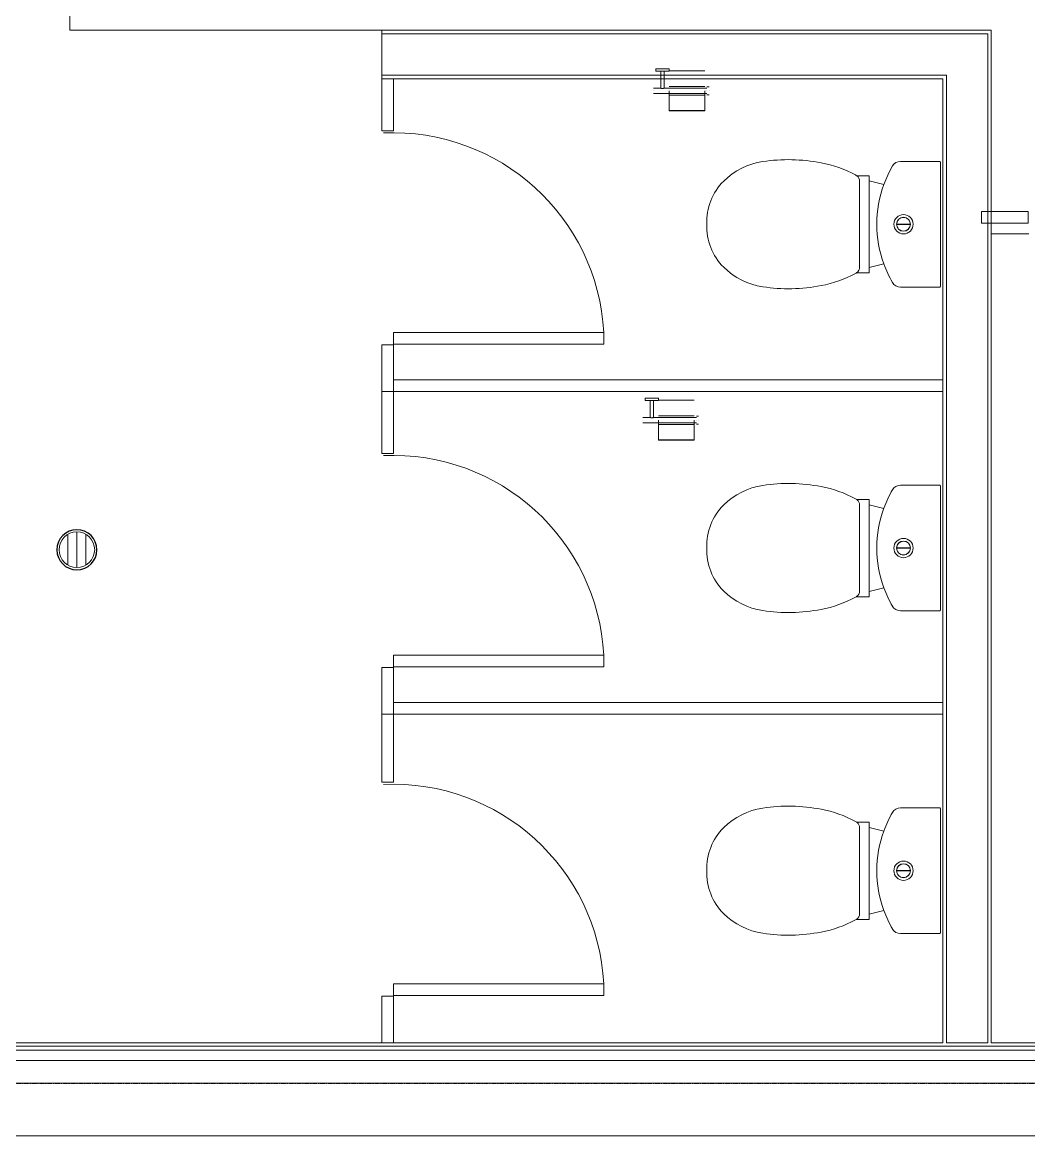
# Model space of a CAD drawing. Header units: millimetres. Extents: x -677815 to 476396, y -125373 to 39000.
# Drawn here: x 265144 to 268015, y -150 to 3026 of the extents above; entities that cross this region are included whole.
import ezdxf

# ---------------------------------------------------------------- set-up
doc = ezdxf.new("R2010")
doc.units = ezdxf.units.MM
doc.linetypes.add('Xref building Toll$0$Grid Line', pattern=[22.225, 12.7, -3.175, 3.175, -3.175])
for name, color, linetype, lineweight in [('AM_BOR', 4, 'Continuous', 25), ('Xref building Toll$0$A-AREA', 32, 'Continuous', 18), ('Xref building Toll$0$A-FLOR', 192, 'Continuous', 25), ('Xref building Toll$0$A-GENM', 13, 'Continuous', 9), ('Xref building Toll$0$A-WALL', 113, 'Continuous', 9), ('Xref building Toll$0$A-WALL-PATT', 111, 'Continuous', 9), ('Xref building Toll$0$P-SANR-FIXT', 6, 'Continuous', 9), ('Xref building Toll$0$Q-SPCQ', 91, 'Continuous', 9), ('Xref building Toll$0$Q-SPCQ-HDLN', 91, 'Continuous', 9)]:
    doc.layers.add(name, color=color, linetype=linetype, lineweight=lineweight)
doc.layers.add('Xref building Toll$0$S-GRID', color=8, linetype='Continuous')

# ---------------------------------------------------------------- blocks, each defined once
blk = doc.blocks.new('Xref building Toll$0$Toll Grids')
at = {"layer": 'Xref building Toll$0$S-GRID', "linetype": 'Xref building Toll$0$Grid Line'}
blk.add_line((-9195.8, 0), (280997.7, 0), dxfattribs=at)
blk = doc.blocks.new('Xref building Toll$0$TPT - Toilet Partition 02 - Standard-2309394-MASTER GROUND FLOOR')
at = {"layer": 'Xref building Toll$0$A-GENM'}
for p, q in [((66.5, -236), (-66.5, -236)), ((-66.5, -236), (-66.5, -269)), ((66.5, -269), (66.5, -236)), ((825.5, -236), (676.5, -236)), ((676.5, -236), (676.5, -269)), ((-33.5, -269), (-66.5, -269)), ((-66.5, -269), (-66.5, -1835.9)), ((-66.5, -269), (66.5, -269)), ((-33.5, -1835.9), (-33.5, -269)), ((676.5, -269), (825.5, -269))]:
    blk.add_line(p, q, dxfattribs=at)
blk = doc.blocks.new('Xref building Toll$0$Doors - Doors-744022-MASTER GROUND FLOOR')
at = {"layer": 'Xref building Toll$0$Q-SPCQ'}
for p, q in [((1.9, 1468.9), (34.9, 1468.9)), ((1.9, 868.8), (1.9, 1468.9)), ((34.9, 1468.9), (34.9, 868.8)), ((34.9, 868.8), (1.9, 868.8))]:
    blk.add_line(p, q, dxfattribs=at)
at = {"layer": 'Xref building Toll$0$Q-SPCQ-HDLN'}
blk.add_arc((2.4, 1470.4), 602.4, 273.096, 2.588, dxfattribs=at)
blk = doc.blocks.new('Xref building Toll$0$TPT - Toilet Partition 02 - Standard-2255808-MASTER GROUND FLOOR')
at = {"layer": 'Xref building Toll$0$A-GENM'}
for p, q in [((66.5, -236), (-66.5, -236)), ((-66.5, -236), (-66.5, -269)), ((66.5, -269), (66.5, -236)), ((853.8, -236), (676.5, -236)), ((676.5, -236), (676.5, -269)), ((853.8, -269), (853.8, -236)), ((-33.5, -269), (-66.5, -269)), ((-66.5, -269), (-66.5, -1835.9)), ((-66.5, -269), (66.5, -269)), ((-33.5, -1835.9), (-33.5, -269)), ((676.5, -269), (853.8, -269))]:
    blk.add_line(p, q, dxfattribs=at)
blk = doc.blocks.new('Xref building Toll$0$TOI_Suite - Standard-704793-MASTER GROUND FLOOR')
at = {"layer": 'Xref building Toll$0$P-SANR-FIXT'}
for p, q in [((176.8, 0), (-177.5, 0)), ((-179.5, -2), (-179.5, -113.9)), ((178.8, -113.9), (178.8, -2.4)), ((-0.7, -85.8), (-0.7, -105)), ((0, -105), (0, -85.6)), ((-0.7, -105), (-0.7, -124.5)), ((0, -124.1), (0, -105)), ((-113.6, -161.2), (-123.9, -203.2)), ((123.1, -203.2), (112.9, -161.2)), ((-123.9, -203.2), (-138.5, -203.2)), ((-138.5, -203.2), (-138.5, -237.9)), ((-123.9, -203.2), (123.1, -203.2)), ((138.3, -203.2), (123.1, -203.2)), ((138.3, -239.2), (138.3, -203.2)), ((121.5, -230.1), (-122.7, -230.1))]:
    blk.add_line(p, q, dxfattribs=at)
for radius in [27.5, 20]:
    blk.add_circle((-0.4, -105), radius, dxfattribs=at)
for centre, radius, start, end in [((-177.5, -2), 1.98, 89.7414, 180.6225), ((176.8, -2), 1.98, 346.8035, 90.2586), ((-0.4, -105), 19.5, 88.909, 268.8454), ((-0.4, -105), 19.5, 360, 88.909), ((-153.5, -113.9), 26, 180, 239.7391), ((-0.4, -105), 19.5, 268.8454, 360), ((152.8, -113.9), 26, 300.2458, 360), ((-0.4, 148.7), 330, 239.7391, 249.9237), ((-0.4, 148.7), 330, 290.0757, 300.2458), ((-0.4, 148.7), 330, 249.9237, 270.0007), ((-0.4, 148.7), 330, 270.0007, 290.0757), ((165, -405.6), 347, 151.8304, 169.1287), ((-102.6, -262.3), 43.4, 145.7143, 151.8304), ((-122.7, -250.1), 20, 90, 142.1539), ((121.5, -250.1), 20, 33.0608, 90), ((23.6, -304), 131.8, 28.1696, 29.4515), ((-166.1, -405.6), 347, 10.8713, 28.1696), ((309.4, -433.3), 494, 169.1287, 188.5283), ((-310.5, -433.3), 494, 351.4717, 10.8713), ((19.2, -476.8), 200.6, 188.5283, 224.6841), ((-20.4, -476.8), 200.6, 315.3159, 351.4717), ((-7.8, -503.6), 162.6, 224.6841, 272.5413), ((6.6, -503.6), 162.6, 267.4587, 315.3159)]:
    blk.add_arc(centre, radius, start, end, dxfattribs=at)
blk = doc.blocks.new('Xref building Toll$0$TPT - Toilet Partition 02 - Standard-2309440-MASTER GROUND FLOOR')
at = {"layer": 'Xref building Toll$0$A-GENM'}
for p, q in [((66.5, -236), (-66.5, -236)), ((66.5, -269), (66.5, -236)), ((871.1, -236), (676.5, -236)), ((676.5, -236), (676.5, -269)), ((871.1, -269), (871.1, -236)), ((-66.5, -269), (66.5, -269)), ((676.5, -269), (871.1, -269))]:
    blk.add_line(p, q, dxfattribs=at)
blk = doc.blocks.new('Xref building Toll$0$TPT - Toilet Partition 02 - Standard-932682-MASTER GROUND FLOOR')
at = {"layer": 'Xref building Toll$0$A-GENM'}
for p, q in [((66.5, -236), (-66.5, -236)), ((-66.5, -236), (-66.5, -269)), ((-66.5, -236), (-66.5, -236)), ((66.5, -269), (66.5, -236)), ((66.5, -236), (66.5, -236)), ((1133.5, -236), (676.5, -236)), ((676.5, -236), (676.5, -269)), ((676.5, -236), (676.5, -236)), ((1133.5, -269), (1133.5, -236)), ((1133.5, -236), (1133.5, -236)), ((-66.5, -269), (66.5, -269)), ((-66.5, -269), (-66.5, -269)), ((66.5, -269), (66.5, -269)), ((676.5, -269), (1133.5, -269)), ((676.5, -269), (676.5, -269)), ((1133.5, -269), (1133.5, -269))]:
    blk.add_line(p, q, dxfattribs=at)
blk = doc.blocks.new('Xref building Toll$0$Toilet_paper_holder_15507 - Toilet_paper_holder_15507-704795-MASTER GROUND FLOOR')
at = {"layer": 'Xref building Toll$0$A-GENM'}
for p, q in [((274951, 142905.5), (274951, 142899.1)), ((274989.1, 142905.5), (274951, 142905.5)), ((274951, 142905.5), (274989.1, 142905.5)), ((274989.1, 142899.1), (274951, 142899.1)), ((274951, 142899.1), (274989.1, 142899.1)), ((274965.3, 142899.1), (274965.3, 142850.7)), ((274974.8, 142899.1), (274965.3, 142899.1)), ((274965.3, 142899.1), (274974.8, 142899.1)), ((274974.8, 142850.7), (274974.8, 142899.1)), ((274989.1, 142899.1), (274989.1, 142905.5)), ((275090.7, 142899.9), (274989.1, 142899.9)), ((274965.3, 142850.7), (274944.6, 142850.7)), ((274944.6, 142842.8), (274944.6, 142842.8)), ((274944.6, 142842.8), (274944.6, 142842.8)), ((274944.6, 142834.8), (275097, 142834.8)), ((275097, 142850.7), (274974.8, 142850.7)), ((275090.7, 142855.5), (274989.1, 142855.5)), ((274989.1, 142786.4), (274989.1, 142842.8)), ((274989.1, 142842.8), (274989.1, 142842.8)), ((274989.1, 142842.8), (274989.1, 142785.6)), ((274989.1, 142842.8), (274989.1, 142842.8)), ((274989.1, 142842.8), (274989.1, 142842.8)), ((274989.1, 142830.1), (275090.7, 142830.1)), ((275090.7, 142785.6), (275090.7, 142842.8)), ((275090.7, 142842.8), (275090.7, 142842.8)), ((275090.7, 142842.8), (275090.7, 142786.4)), ((275090.7, 142842.8), (275090.7, 142842.8)), ((275090.7, 142842.8), (275090.7, 142842.8)), ((275103.4, 142853.9), (275097, 142853.9)), ((275097, 142842.8), (275097, 142842.8)), ((275097, 142842.8), (275097, 142842.8)), ((275097, 142842.8), (275097, 142842.8)), ((275097, 142842.8), (275097, 142842.8)), ((275097, 142831.7), (275103.4, 142831.7)), ((275103.4, 142842.8), (275103.4, 142842.8)), ((275103.4, 142842.8), (275103.4, 142842.8)), ((274989.1, 142785.6), (274989.1, 142786.4)), ((274989.1, 142786.4), (274989.1, 142786.4)), ((275090.7, 142786.4), (274989.1, 142786.4)), ((275090.7, 142786.4), (274989.1, 142786.4)), ((274989.1, 142785.6), (274989.1, 142785.6)), ((274989.1, 142785.6), (275090.7, 142785.6)), ((275090.7, 142786.4), (275090.7, 142786.4)), ((275090.7, 142786.4), (275090.7, 142785.6)), ((275090.7, 142785.6), (275090.7, 142785.6))]:
    blk.add_line(p, q, dxfattribs=at)
for points in [[(274965.3, 142850.7), (274965.3, 142850.7), (274965.3, 142850.7), (274965.4, 142850.6), (274965.6, 142850.6), (274965.7, 142850.5), (274965.9, 142850.4), (274966.1, 142850.2), (274966.3, 142850.2), (274966.4, 142850.1), (274966.5, 142850), (274966.7, 142850), (274967, 142849.8), (274967.2, 142849.7), (274967.5, 142849.6), (274967.6, 142849.6), (274967.8, 142849.5), (274968.1, 142849.4), (274968.4, 142849.3), (274968.8, 142849.3), (274969.2, 142849.2), (274969.6, 142849.2), (274970, 142849.1), (274970.5, 142849.2), (274970.9, 142849.2), (274971.3, 142849.3), (274971.7, 142849.3), (274972, 142849.4), (274972.3, 142849.5), (274972.4, 142849.6), (274972.6, 142849.6), (274972.8, 142849.7), (274973.1, 142849.8), (274973.3, 142850), (274973.5, 142850), (274973.7, 142850.1), (274973.8, 142850.2), (274974, 142850.2), (274974.1, 142850.4), (274974.3, 142850.5), (274974.5, 142850.6), (274974.6, 142850.6), (274974.8, 142850.7), (274974.8, 142850.7), (274974.8, 142850.7)], [(274974.8, 142850.7), (274974.8, 142850.7), (274974.8, 142850.7), (274974.6, 142850.6), (274974.5, 142850.6), (274974.3, 142850.5), (274974.1, 142850.4), (274974, 142850.2), (274973.8, 142850.2), (274973.7, 142850.1), (274973.5, 142850), (274973.3, 142850), (274973.1, 142849.8), (274972.8, 142849.7), (274972.6, 142849.6), (274972.4, 142849.6), (274972.3, 142849.5), (274972, 142849.4), (274971.7, 142849.3), (274971.3, 142849.3), (274970.9, 142849.2), (274970.5, 142849.2), (274970, 142849.1), (274969.6, 142849.2), (274969.2, 142849.2), (274968.8, 142849.3), (274968.4, 142849.3), (274968.1, 142849.4), (274967.8, 142849.5), (274967.6, 142849.6), (274967.5, 142849.6), (274967.2, 142849.7), (274967, 142849.8), (274966.7, 142850), (274966.5, 142850), (274966.4, 142850.1), (274966.3, 142850.2), (274966.1, 142850.2), (274965.9, 142850.4), (274965.7, 142850.5), (274965.6, 142850.6), (274965.4, 142850.6), (274965.3, 142850.7), (274965.3, 142850.7), (274965.3, 142850.7)]]:
    blk.add_open_spline(points, degree=3, knots=[0, 0, 0, 0, 0.055556, 0.083333, 0.111111, 0.138889, 0.166667, 0.194444, 0.208333, 0.222222, 0.236111, 0.25, 0.277778, 0.305556, 0.319444, 0.333333, 0.347222, 0.361111, 0.388889, 0.416667, 0.444444, 0.472222, 0.5, 0.527778, 0.555556, 0.583333, 0.611111, 0.638889, 0.652778, 0.666667, 0.680556, 0.694444, 0.722222, 0.75, 0.763889, 0.777778, 0.791667, 0.805556, 0.833333, 0.861111, 0.888889, 0.916667, 0.944444, 1, 1, 1, 1], dxfattribs=at)
blk = doc.blocks.new('Xref building Toll$0$Floor_Drain_-_Small_3955 - 4_ Diameter-2174406-MASTER GROUND FLOOR')
at = {"layer": 'Xref building Toll$0$P-SANR-FIXT'}
for p, q in [((-25.4, 44), (-25.4, -44)), ((0, 50.8), (0, -50.8)), ((25.4, 44), (25.4, -44))]:
    blk.add_line(p, q, dxfattribs=at)
for start, end in [(360, 180), (180, 360)]:
    blk.add_arc((0, 0), 50.8, start, end, dxfattribs=at)
blk = doc.blocks.new('Xref building Toll$0$building block 28092016')
at = {"layer": 'Xref building Toll$0$A-WALL-PATT', "lineweight": 9}
h = blk.add_hatch(dxfattribs=at)
h.set_pattern_fill('FP_1', color=256, style=0, pattern_type=2)
h.set_pattern_definition([(50, (714549.7, -811512), (3643.682, -318.78), [381, -4191]), (355, (714549.7, -811512), (-704.856, 3821.136), [304.8, -3352.8]), (100.451, (714853.3, -811538.5), (2938.852, 3502.332), [323.8, -3561.8]), (46.184, (714549.7, -810496), (5421.58, -840.856), [571.5, -6286.5]), (96.636, (715001.5, -810566), (4748.05, 4948.55), [485.7, -5342.7]), (351.184, (714549.7, -810496), (4748.1, 4948.51), [457.2, -5029.2]), (21, (715057.7, -810750), (3032.288, -2045.304), [381, -4191]), (326, (715057.7, -810750), (1236.04, 3683.76), [304.8, -3352.8]), (71.451, (715310.3, -810920.4), (4268.343, 1638.425), [323.8, -3561.8]), (37.5, (714549.7, -811512), (61.772, 1691.101), [167.64, -3144.52, 167.64, -3235.96, -3365.5]), (37.5, (714549.7, -811512), (61.772, 1691.101), [-6715.76, 167.64, -3197.86]), (7.5, (714549.7, -811512), (1336.393, 2003.611), [167.64, -1772.92, 167.64, -3068.32, -1282.7]), (7.5, (714549.7, -811512), (1336.393, 2003.611), [-5176.52, 167.64, -1115.06]), (327.5, (713416.8, -811512), (2711.818, -114.5786), [167.64, -1102.36, 167.64, -3794.76, -5257.8]), (327.5, (713416.8, -811512), (2711.818, -114.5786), [-5232.4, 167.64, -5090.16]), (317.5, (712908.8, -811512), (2962.586, 508.533), [167.64, -1483.36, 167.64, -2463.8, -3733.8]), (317.5, (712908.8, -811512), (2962.586, 508.533), [-4282.44, 167.64, -3566.16])])
h.paths.add_polyline_path([(992549.6, -671649.5), (992549.6, -671499.5), (943064.6, -671499.5), (943064.6, -671649.5), (992399.6, -671649.5)], flags=0)
at = {"layer": 'Xref building Toll$0$A-AREA'}
for p, q in [((987829.6, -667269.5), (987829.6, -668496.5)), ((987829.6, -668496.5), (988719.7, -668496.5)), ((990457.6, -669076.5), (990564.6, -669076.5))]:
    blk.add_line(p, q, dxfattribs=at)
at = {"layer": 'Xref building Toll$0$A-FLOR'}
for radius, start, end in [(57.1, 0, 180), (57.2, 180, 0)]:
    blk.add_arc((987849.6, -669978), radius, start, end, dxfattribs=at)
at = {"layer": 'Xref building Toll$0$A-WALL', "lineweight": 18}
for p, q in [((990457.6, -668496.5), (988719.7, -668496.5)), ((988719.7, -668496.5), (988719.7, -668634.5)), ((990457.6, -671384.5), (990457.6, -668496.5)), ((988719.7, -668634.5), (990319.6, -668634.5)), ((990319.6, -668634.5), (990319.6, -671384.5)), ((992643.6, -671405.5), (929492.1, -671405.5)), ((990319.6, -671384.5), (985379.6, -671384.5)), ((991611.6, -671384.5), (990457.6, -671384.5)), ((929492.1, -671434.5), (992614.6, -671434.5)), ((992549.6, -671499.5), (983929.6, -671499.5)), ((983632.6, -671649.5), (992177.6, -671649.5))]:
    blk.add_line(p, q, dxfattribs=at)
at = {"layer": 'Xref building Toll$0$A-WALL'}
for p, q in [((988719.7, -668506.5), (990447.6, -668506.5)), ((990447.6, -671384.5), (990447.6, -668506.5)), ((988719.7, -668624.5), (990329.6, -668624.5)), ((990329.6, -671384.5), (990329.6, -668624.5)), ((983919.6, -671394.5), (991611.6, -671394.5)), ((990329.6, -671384.5), (990447.6, -671384.5))]:
    blk.add_line(p, q, dxfattribs=at)
at = {"layer": 'Xref building Toll$0$A-GENM'}
for name, p in [('Xref building Toll$0$Toilet_paper_holder_15507 - Toilet_paper_holder_15507-704795-MASTER GROUND FLOOR', (714549.7, -811511.9)), ('Xref building Toll$0$TPT - Toilet Partition 02 - Standard-932682-MASTER GROUND FLOOR', (990496.2, -668777.5)), ('Xref building Toll$0$Toilet_paper_holder_15507 - Toilet_paper_holder_15507-704795-MASTER GROUND FLOOR', (714519.6, -812451.3))]:
    blk.add_blockref(name, p, dxfattribs=at)
at = {"layer": 'Xref building Toll$0$A-GENM', "rotation": 90}
for name, p in [('Xref building Toll$0$TPT - Toilet Partition 02 - Standard-2309394-MASTER GROUND FLOOR', (988483.7, -669459.9)), ('Xref building Toll$0$TPT - Toilet Partition 02 - Standard-2255808-MASTER GROUND FLOOR', (988483.7, -670380.3)), ('Xref building Toll$0$TPT - Toilet Partition 02 - Standard-2309440-MASTER GROUND FLOOR', (988483.7, -671317.9))]:
    blk.add_blockref(name, p, dxfattribs=at)
at = {"layer": 'Xref building Toll$0$P-SANR-FIXT', "rotation": 270}
for p in [(990312.4, -669050), (990312.4, -669973.6), (990312.4, -670894)]:
    blk.add_blockref('Xref building Toll$0$TOI_Suite - Standard-704793-MASTER GROUND FLOOR', p, dxfattribs=at)
at = {"layer": 'Xref building Toll$0$P-SANR-FIXT'}
blk.add_blockref('Xref building Toll$0$Floor_Drain_-_Small_3955 - 4_ Diameter-2174406-MASTER GROUND FLOOR', (987849.6, -669978), dxfattribs=at)
at = {"layer": 'Xref building Toll$0$Q-SPCQ', "rotation": 90}
for p in [(990221.5, -669393.5), (990221.5, -670313.8), (990221.5, -671251.5)]:
    blk.add_blockref('Xref building Toll$0$Doors - Doors-744022-MASTER GROUND FLOOR', p, dxfattribs=at)
blk = doc.blocks.new('Xref building Toll')
for name, p in [('Xref building Toll$0$Toll Grids', (0, 0)), ('Xref building Toll$0$building block 28092016', (-722549.6, 671499.5))]:
    blk.add_blockref(name, p)

msp = doc.modelspace()

# ---------------------------------------------------------------- block references
at = {"layer": 'AM_BOR'}
msp.add_blockref('Xref building Toll', (0, 0), dxfattribs=at)

doc.saveas('drawing.dxf')
